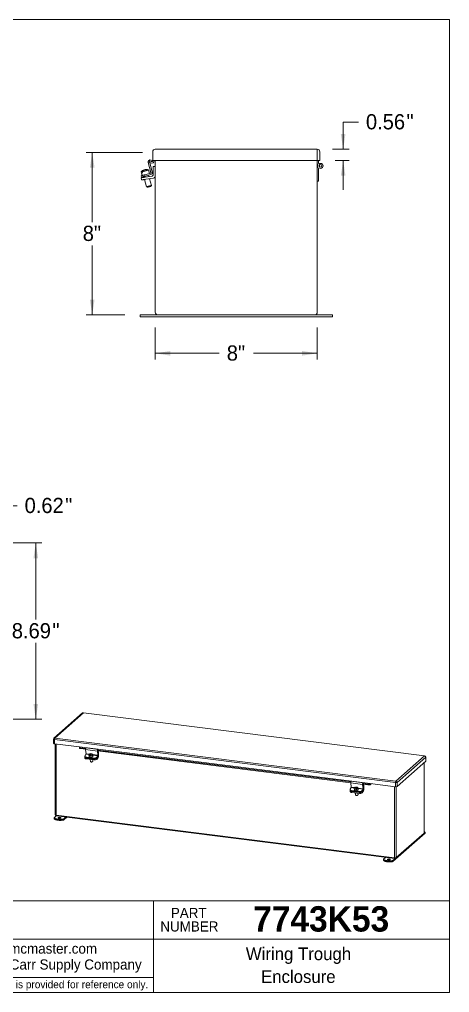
# Model space of a CAD drawing. Header units: inches. Extents: x -12.5 to 10.8, y 0.2 to 8.2.
# Drawn here: x 7.21 to 10.75, y 0.25 to 8.25 of the extents above; entities that cross this region are included whole.
import ezdxf

# ---------------------------------------------------------------- set-up
doc = ezdxf.new("R2010")
doc.units = ezdxf.units.IN
doc.header["$MEASUREMENT"] = 0
doc.linetypes.add('SLD-Solid', pattern=[0])
doc.styles.add('SLDTEXTSTYLE0', font='arial.ttf', dxfattribs={"width": 0.948})
doc.styles.add('SLDTEXTSTYLE1', font='arialbd.ttf', dxfattribs={"width": 0.948})
doc.dimstyles.new('SLDDIMSTYLE0', dxfattribs={"dimtxt": 0.125, "dimasz": 0.125, "dimexe": 0, "dimexo": 0.0625, "dimgap": 0.03125, "dimtad": 0, "dimtih": 1, "dimtoh": 1, "dimlfac": 6, "dimrnd": 1e-09, "dimzin": 12, "dimdsep": 46, "dimlunit": 5, "dimtxsty": 'SLDTEXTSTYLE0', "dimsah": 1, "dimcen": 0.09, "dimadec": 0, "dimazin": 0, "dimtfac": 1, "dimtofl": 0, "dimtmove": 0, "dimatfit": 3, "dimfxl": 1, "dimfrac": 2, "dimtolj": 1, "dimtzin": 12, "dimarcsym": 0})
doc.dimstyles.new('SLDDIMSTYLE1', dxfattribs={"dimtxt": 0.125, "dimasz": 0.125, "dimexe": 0, "dimexo": 0.0625, "dimgap": 0.03125, "dimtad": 0, "dimtih": 1, "dimtoh": 1, "dimlfac": 6, "dimrnd": 1e-09, "dimzin": 12, "dimdsep": 46, "dimlunit": 5, "dimtxsty": 'SLDTEXTSTYLE0', "dimsah": 1, "dimcen": 0.09, "dimadec": 0, "dimazin": 0, "dimtfac": 1, "dimtofl": 0, "dimtmove": 0, "dimatfit": 3, "dimfxl": 1, "dimfrac": 2, "dimtolj": 1, "dimtzin": 12, "dimarcsym": 0})

# ---------------------------------------------------------------- blocks, each defined once
blk = doc.blocks.new('Internet')
at = {"color": 7, "linetype": 'SLD-Solid', "lineweight": 0, "insert": (-0.623, 0.1013), "char_height": 0.083333, "attachment_point": 1, "style": 'SLDTEXTSTYLE0'}
blk.add_mtext('http://www.mcmaster.com', dxfattribs=at)
blk = doc.blocks.new('Part Number Tag')
at = {"color": 7, "linetype": 'SLD-Solid', "lineweight": 0, "char_height": 0.08333, "attachment_point": 1, "style": 'SLDTEXTSTYLE0'}
for s, insert in [('PART', (-0.1497, 0.1113)), ('NUMBER', (-0.2363, 0.0004))]:
    blk.add_mtext(s, dxfattribs=dict(at, insert=insert))
blk = doc.blocks.new('Shortened Dimensions Statement')
at = {"color": 7, "linetype": 'SLD-Solid', "lineweight": 0, "insert": (-1.0243, 0.0328), "char_height": 0.0625, "attachment_point": 1, "style": 'SLDTEXTSTYLE0'}
blk.add_mtext('Information in this drawing is provided for reference only.', dxfattribs=at)
blk = doc.blocks.new('*D6')
at = {"color": 7, "linetype": 'SLD-Solid', "lineweight": 0, "transparency": 16777216}
for p, q in [((8.224, 7.1554), (7.7595, 7.1554)), ((7.8095, 7.1554), (7.8095, 6.5846)), ((7.8095, 5.822), (7.8095, 6.3928)), ((8.0782, 5.822), (7.7595, 5.822))]:
    blk.add_line(p, q, dxfattribs=at)
for points in [[(7.8095, 7.1554), (7.7902, 7.0304), (7.8287, 7.0304)], [(7.8095, 5.822), (7.8287, 5.947), (7.7902, 5.947)]]:
    blk.add_solid(points, dxfattribs=at)
at = {"color": 7, "linetype": 'SLD-Solid', "lineweight": 0, "transparency": 16777216, "insert": (7.7313, 6.5539), "char_height": 0.125, "attachment_point": 1, "style": 'SLDTEXTSTYLE0'}
blk.add_mtext('8"', dxfattribs=at)
blk = doc.blocks.new('*D7')
at = {"color": 7, "linetype": 'SLD-Solid', "lineweight": 0, "transparency": 16777216}
for p, q in [((8.3282, 5.7179), (8.3282, 5.4552)), ((9.6615, 5.7179), (9.6615, 5.4552)), ((8.3282, 5.5052), (8.8542, 5.5052)), ((9.6615, 5.5052), (9.1355, 5.5052))]:
    blk.add_line(p, q, dxfattribs=at)
for points in [[(8.3282, 5.5052), (8.4532, 5.486), (8.4532, 5.5244)], [(9.6615, 5.5052), (9.5365, 5.5244), (9.5365, 5.486)]]:
    blk.add_solid(points, dxfattribs=at)
at = {"color": 7, "linetype": 'SLD-Solid', "lineweight": 0, "transparency": 16777216, "insert": (8.9167, 5.5704), "char_height": 0.125, "attachment_point": 1, "style": 'SLDTEXTSTYLE0'}
blk.add_mtext('8"', dxfattribs=at)
blk = doc.blocks.new('*D8')
at = {"color": 7, "linetype": 'SLD-Solid', "lineweight": 0, "transparency": 16777216}
for p, q in [((9.9993, 7.4064), (9.8743, 7.4064)), ((9.8743, 7.4064), (9.8743, 7.1837)), ((9.7865, 7.1837), (9.9243, 7.1837)), ((9.8073, 7.0904), (9.9243, 7.0904)), ((9.8743, 7.0904), (9.8743, 6.85))]:
    blk.add_line(p, q, dxfattribs=at)
for points in [[(9.8743, 7.1837), (9.8935, 7.3087), (9.855, 7.3087)], [(9.8743, 7.0904), (9.855, 6.9654), (9.8935, 6.9654)]]:
    blk.add_solid(points, dxfattribs=at)
at = {"color": 7, "linetype": 'SLD-Solid', "lineweight": 0, "transparency": 16777216, "char_height": 0.125, "attachment_point": 1, "style": 'SLDTEXTSTYLE0'}
for s, insert in [('0.56', (10.0618, 7.4716)), ('"', (10.3959, 7.4716))]:
    blk.add_mtext(s, dxfattribs=dict(at, insert=insert))
blk = doc.blocks.new('*D9')
at = {"color": 7, "linetype": 'SLD-Solid', "lineweight": 0, "transparency": 16777216}
for p, q in [((6.9521, 3.9459), (7.395, 3.9459)), ((7.345, 3.9459), (7.345, 3.3176)), ((7.345, 2.4976), (7.345, 3.1258)), ((6.9521, 2.4976), (7.395, 2.4976))]:
    blk.add_line(p, q, dxfattribs=at)
for points in [[(7.345, 3.9459), (7.3258, 3.8209), (7.3642, 3.8209)], [(7.345, 2.4976), (7.3642, 2.6226), (7.3258, 2.6226)]]:
    blk.add_solid(points, dxfattribs=at)
at = {"color": 7, "linetype": 'SLD-Solid', "lineweight": 0, "transparency": 16777216, "char_height": 0.125, "attachment_point": 1, "style": 'SLDTEXTSTYLE0'}
for s, insert in [('8.69', (7.1475, 3.287)), ('"', (7.4816, 3.287))]:
    blk.add_mtext(s, dxfattribs=dict(at, insert=insert))
blk = doc.blocks.new('*D15')
at = {"color": 7, "linetype": 'SLD-Solid', "lineweight": 0, "transparency": 16777216}
for p, q in [((6.8271, 4.2518), (6.5867, 4.2518)), ((6.8271, 4.0709), (6.8271, 4.3018)), ((6.9305, 4.0134), (6.9305, 4.3018)), ((6.9305, 4.2518), (7.1904, 4.2518))]:
    blk.add_line(p, q, dxfattribs=at)
for points in [[(6.8271, 4.2518), (6.7021, 4.271), (6.7021, 4.2326)], [(6.9305, 4.2518), (7.0555, 4.2326), (7.0555, 4.271)]]:
    blk.add_solid(points, dxfattribs=at)
at = {"color": 7, "linetype": 'SLD-Solid', "lineweight": 0, "transparency": 16777216, "char_height": 0.125, "attachment_point": 1, "style": 'SLDTEXTSTYLE0'}
for s, insert in [('0.62', (7.2529, 4.317)), ('"', (7.587, 4.317))]:
    blk.add_mtext(s, dxfattribs=dict(at, insert=insert))

msp = doc.modelspace()

# ---------------------------------------------------------------- linework, layer by layer
at = {"color": 7, "linetype": 'SLD-Solid', "lineweight": 0}
for p, q in [((10.75, 8.25), (0.25, 8.25)), ((10.75, 0.25), (10.75, 8.25)), ((10.75, 1.0053), (6.1174, 1.0053)), ((8.3125, 0.6875), (8.3125, 1.0053)), ((6.1174, 0.6875), (10.75, 0.6875)), ((8.3125, 0.375), (8.3125, 0.6875)), ((6.1174, 0.375), (8.3125, 0.375)), ((8.3125, 0.375), (8.3125, 0.25)), ((0.25, 0.25), (10.75, 0.25))]:
    msp.add_line(p, q, dxfattribs=at)
at = {"color": 7, "linetype": 'SLD-Solid', "lineweight": 15}
for p, q in [((8.3073, 7.0904), (8.3073, 7.1629)), ((8.3282, 7.1837), (9.6615, 7.1837)), ((9.6615, 7.1837), (9.6615, 7.1629)), ((9.6615, 7.0904), (9.6615, 7.1629)), ((9.6823, 7.1629), (9.6823, 7.0904)), ((8.2705, 7.073), (8.2923, 6.9917)), ((8.2823, 7.0864), (8.2781, 7.0746)), ((8.2781, 7.0746), (8.2908, 7.07)), ((8.295, 7.0818), (8.2823, 7.0864)), ((8.3036, 6.9947), (8.2826, 7.073)), ((8.3057, 7.0903), (8.2941, 7.0945)), ((8.3028, 7.0824), (8.3057, 7.0903)), ((8.3282, 7.0904), (8.3073, 7.0904)), ((8.31, 7.042), (8.31, 6.9712)), ((8.3282, 7.042), (8.31, 7.042)), ((8.3282, 5.8429), (8.3282, 7.0904)), ((8.3282, 7.0904), (9.6615, 7.0904)), ((9.6615, 7.0904), (9.6615, 5.8429)), ((9.6823, 7.0904), (9.6615, 7.0904)), ((9.6615, 7.0709), (9.6672, 7.0462)), ((9.6672, 7.0462), (9.6615, 7.0215)), ((9.6719, 7.0717), (9.6719, 7.0904)), ((9.6743, 7.0614), (9.6719, 7.0717)), ((8.2122, 6.9966), (8.2202, 6.967)), ((8.2152, 6.9536), (8.2122, 6.9649)), ((8.2132, 6.9969), (8.2155, 6.9882)), ((8.2213, 6.999), (8.2236, 6.9903)), ((8.2886, 6.9853), (8.2457, 6.9738)), ((8.303, 6.963), (8.2464, 6.954)), ((8.2487, 6.9626), (8.2917, 6.9741)), ((8.2807, 6.9832), (8.2728, 7.0128)), ((8.2764, 6.9588), (8.2736, 6.9692)), ((9.6719, 7.0207), (9.6743, 7.031)), ((9.6719, 6.9212), (9.6719, 7.0207)), ((8.215, 6.9306), (8.2122, 6.9486)), ((8.2333, 6.9584), (8.235, 6.9522)), ((8.2397, 6.9346), (8.256, 6.8739)), ((8.2493, 6.9361), (8.3129, 6.9461)), ((8.2962, 6.8847), (8.2811, 6.9411)), ((8.2927, 6.8786), (8.2962, 6.8847)), ((9.6615, 6.9212), (9.6719, 6.9212)), ((8.256, 6.8739), (8.2621, 6.8704)), ((8.2032, 5.822), (8.2032, 5.8045)), ((8.2032, 5.822), (8.2473, 5.822)), ((8.2032, 5.8045), (8.2473, 5.8045)), ((8.2473, 5.822), (9.7423, 5.822)), ((8.2473, 5.8045), (9.7423, 5.8045)), ((9.7423, 5.822), (9.7865, 5.822)), ((9.7423, 5.8045), (9.7865, 5.8045)), ((9.7865, 5.8045), (9.7865, 5.822)), ((7.7305, 2.5482), (7.4948, 2.3403)), ((7.7374, 2.5502), (7.5017, 2.3423)), ((10.5436, 2.1967), (7.7374, 2.5502)), ((10.5449, 2.1972), (7.7387, 2.5507)), ((7.4913, 2.3325), (7.4913, 2.2983)), ((10.3042, 1.9757), (7.498, 2.3293)), ((7.498, 2.3293), (7.498, 2.2951)), ((7.5017, 2.3423), (10.3079, 1.9888)), ((7.498, 2.2951), (7.706, 2.2689)), ((7.5047, 2.2943), (7.5047, 1.7123)), ((10.0962, 1.9678), (7.706, 2.2689)), ((7.7133, 2.2616), (7.7096, 2.2622)), ((7.7109, 2.2557), (7.7145, 2.2552)), ((7.7552, 2.2564), (7.7133, 2.2616)), ((7.7145, 2.2552), (7.7133, 2.2616)), ((7.7545, 2.2501), (7.7145, 2.2552)), ((7.7546, 2.248), (7.852, 2.2357)), ((7.7546, 2.248), (7.7584, 2.2131)), ((7.7587, 2.2618), (7.8562, 2.2496)), ((7.7608, 2.2617), (7.7587, 2.2618)), ((7.7608, 2.2617), (7.8582, 2.2494)), ((9.9379, 1.9814), (7.8541, 2.2439)), ((7.8555, 2.2438), (7.8563, 2.2437)), ((7.8582, 2.2494), (7.8562, 2.2496)), ((7.8577, 2.2452), (7.8582, 2.2494)), ((7.7492, 2.1935), (7.7497, 2.1886)), ((7.7492, 2.185), (7.7497, 2.177)), ((7.7578, 2.2095), (7.7502, 2.1974)), ((7.7605, 2.1859), (7.8255, 2.1777)), ((7.761, 2.1811), (7.7605, 2.1859)), ((7.7605, 2.1782), (7.8259, 2.17)), ((7.761, 2.1702), (7.7605, 2.1782)), ((7.761, 2.1811), (7.826, 2.1729)), ((7.761, 2.1702), (7.8264, 2.162)), ((7.7828, 2.2036), (7.7842, 2.1909)), ((7.7841, 2.2007), (7.7846, 2.1969)), ((7.7846, 2.1969), (7.792, 2.201)), ((7.7895, 2.1975), (7.7899, 2.1938)), ((7.7922, 2.1663), (7.7939, 2.1503)), ((7.8065, 2.2133), (7.8072, 2.2131)), ((7.8072, 2.2131), (7.8075, 2.2104)), ((7.8146, 2.1526), (7.8134, 2.1636)), ((7.8153, 2.1943), (7.8139, 2.2071)), ((7.8255, 2.1777), (7.826, 2.1729)), ((7.8264, 2.162), (7.8259, 2.17)), ((7.8577, 2.1889), (7.8464, 2.1742)), ((7.8464, 2.1742), (7.8469, 2.1662)), ((7.8469, 2.1662), (7.8595, 2.1825)), ((7.8552, 2.1973), (7.8476, 2.1851)), ((7.8482, 2.1803), (7.8476, 2.1851)), ((7.8482, 2.1803), (7.8557, 2.1924)), ((7.852, 2.2357), (7.8559, 2.2008)), ((9.9371, 1.9752), (7.8533, 2.2377)), ((7.8579, 2.204), (7.8541, 2.2376)), ((7.8549, 2.2311), (7.8622, 2.2301)), ((7.8552, 2.2278), (7.859, 2.2273)), ((7.8622, 2.2301), (7.859, 2.2273)), ((7.859, 2.2273), (7.859, 2.1939)), ((7.8622, 2.1934), (7.8622, 2.2301)), ((10.3079, 1.9888), (10.5436, 2.1967)), ((10.5534, 2.1856), (10.3177, 1.9777)), ((10.5534, 2.1514), (10.5534, 2.1856)), ((10.554, 2.1527), (10.554, 2.1868)), ((7.7969, 2.1468), (7.7989, 2.1459)), ((7.8107, 2.1472), (7.8125, 2.1486)), ((10.3177, 1.9436), (10.5534, 2.1514)), ((10.5406, 1.5626), (10.5406, 2.1402)), ((9.9404, 1.9345), (9.9328, 1.9224)), ((10.0346, 1.9607), (9.9372, 1.973)), ((9.9372, 1.973), (9.9411, 1.9381)), ((10.0388, 1.9746), (9.9414, 1.9869)), ((9.9434, 1.9867), (9.9414, 1.9869)), ((10.0409, 1.9744), (9.9434, 1.9867)), ((9.9654, 1.9286), (9.9668, 1.9159)), ((9.9795, 1.9216), (9.9799, 1.9179)), ((9.9825, 1.9391), (9.9829, 1.9353)), ((9.9881, 1.9193), (9.9829, 1.9353)), ((9.9877, 1.923), (9.9881, 1.9193)), ((9.9979, 1.9193), (9.9965, 1.9321)), ((10.0378, 1.9223), (10.0303, 1.9101)), ((10.0346, 1.9607), (10.0385, 1.9258)), ((10.0773, 1.9575), (10.036, 1.9627)), ((10.0801, 1.9634), (10.0367, 1.9689)), ((10.0405, 1.929), (10.0368, 1.9626)), ((10.0448, 1.9552), (10.0375, 1.9561)), ((10.0416, 1.9523), (10.0379, 1.9528)), ((10.0381, 1.9688), (10.039, 1.9687)), ((10.0409, 1.9744), (10.0388, 1.9746)), ((10.0403, 1.9702), (10.0409, 1.9744)), ((10.0448, 1.9552), (10.0416, 1.9523)), ((10.0416, 1.9523), (10.0416, 1.9189)), ((10.0448, 1.9184), (10.0448, 1.9552)), ((10.0801, 1.9634), (10.0773, 1.9575)), ((10.0773, 1.9575), (10.0855, 1.9565)), ((10.0883, 1.9625), (10.0801, 1.9634)), ((10.0962, 1.9678), (10.3042, 1.9415)), ((10.3042, 1.9415), (10.3042, 1.9757)), ((10.3177, 1.9777), (10.3177, 1.9436)), ((9.9315, 1.9101), (9.932, 1.9021)), ((9.9325, 1.9127), (9.9316, 1.9115)), ((9.9318, 1.9185), (9.9323, 1.9136)), ((10.0081, 1.8951), (9.9427, 1.9033)), ((9.9432, 1.8953), (9.9427, 1.9033)), ((10.0081, 1.9027), (9.9431, 1.9109)), ((9.9431, 1.9109), (9.9436, 1.9061)), ((10.0086, 1.887), (9.9432, 1.8953)), ((10.0087, 1.8979), (9.9436, 1.9061)), ((9.9748, 1.8913), (9.9766, 1.8753)), ((9.9795, 1.8719), (9.9815, 1.8709)), ((9.9934, 1.8722), (9.9951, 1.8736)), ((9.9973, 1.8776), (9.9961, 1.8886)), ((10.0087, 1.8979), (10.0081, 1.9027)), ((10.0086, 1.887), (10.0081, 1.8951)), ((10.0303, 1.9101), (10.0308, 1.9053)), ((10.0404, 1.914), (10.0304, 1.9009)), ((10.0304, 1.9009), (10.0309, 1.8929)), ((10.0308, 1.9053), (10.0384, 1.9174)), ((10.0309, 1.8929), (10.0421, 1.9076)), ((7.514, 1.7019), (7.4967, 1.6867)), ((7.4967, 1.6784), (7.4967, 1.6867)), ((7.5114, 1.709), (10.2982, 1.3579)), ((7.5138, 1.702), (10.3006, 1.3509)), ((7.5747, 1.6768), (7.592, 1.6921)), ((7.5747, 1.6686), (7.6002, 1.6911)), ((7.5747, 1.6686), (7.5747, 1.6768)), ((10.2843, 1.3272), (10.5486, 1.5603)), ((10.3088, 1.3534), (10.5371, 1.5548)), ((10.3116, 1.36), (10.5399, 1.5613)), ((10.5406, 1.5615), (10.5486, 1.5685)), ((10.5486, 1.5603), (10.5486, 1.5685)), ((10.2236, 1.3605), (10.2063, 1.3453)), ((10.2063, 1.337), (10.2063, 1.3453)), ((10.2843, 1.3355), (10.3016, 1.3508)), ((10.2843, 1.3272), (10.2843, 1.3355))]:
    msp.add_line(p, q, dxfattribs=at)
at = {"color": 8, "linetype": 'SLD-Solid', "lineweight": 15}
for p, q in [((7.5114, 2.2934), (7.5114, 1.709)), ((7.7553, 2.2564), (7.7096, 2.2622)), ((9.9379, 1.9814), (7.8563, 2.2437)), ((7.7578, 2.2095), (7.7832, 2.2063)), ((7.7584, 2.2131), (7.7859, 2.2096)), ((7.814, 2.2061), (7.8559, 2.2008)), ((7.8144, 2.2024), (7.8552, 2.1973)), ((7.8539, 2.1894), (7.8577, 2.1889)), ((7.8566, 2.1942), (7.859, 2.1939)), ((10.5399, 1.5613), (10.5399, 2.1396)), ((9.9659, 1.9313), (9.9404, 1.9345)), ((9.9685, 1.9346), (9.9411, 1.9381)), ((10.0385, 1.9258), (9.9967, 1.9311)), ((10.0378, 1.9223), (9.9971, 1.9274)), ((10.0883, 1.9625), (10.039, 1.9687)), ((10.2982, 1.3579), (10.2982, 1.9423)), ((10.3116, 1.9415), (10.3116, 1.36)), ((10.0404, 1.914), (10.0365, 1.9144)), ((10.0416, 1.9189), (10.0392, 1.9192))]:
    msp.add_line(p, q, dxfattribs=at)
at = {"color": 7, "linetype": 'SLD-Solid', "lineweight": 15, "flags": 128}
for points in [[(8.2122, 6.9966), (8.2123, 6.9966), (8.2126, 6.9967), (8.2132, 6.9969)], [(8.2122, 6.9649), (8.2123, 6.9649), (8.2128, 6.965), (8.2136, 6.9652), (8.2147, 6.9655), (8.2161, 6.9659), (8.2178, 6.9664), (8.2198, 6.9669), (8.222, 6.9675), (8.2244, 6.9681), (8.2271, 6.9688), (8.2299, 6.9696), (8.2328, 6.9704), (8.2359, 6.9712), (8.2391, 6.9721), (8.2424, 6.973), (8.2457, 6.9738)], [(8.2487, 6.9626), (8.2454, 6.9617), (8.2421, 6.9608), (8.239, 6.96), (8.2359, 6.9591), (8.2329, 6.9583), (8.2301, 6.9576), (8.2274, 6.9569), (8.225, 6.9562), (8.2228, 6.9556), (8.2208, 6.9551), (8.2191, 6.9546), (8.2177, 6.9543), (8.2166, 6.954), (8.2158, 6.9538), (8.2154, 6.9536), (8.2152, 6.9536)], [(8.2155, 6.9882), (8.2161, 6.9883), (8.2168, 6.9885), (8.2177, 6.9888), (8.2186, 6.989), (8.2197, 6.9893), (8.2209, 6.9896), (8.2222, 6.99), (8.2236, 6.9903)], [(8.2213, 6.999), (8.2235, 6.9996), (8.226, 7.0003), (8.2286, 7.001), (8.2313, 7.0017), (8.2342, 7.0025), (8.2372, 7.0033), (8.2402, 7.0041), (8.2432, 7.0049), (8.2462, 7.0057), (8.2492, 7.0065), (8.2521, 7.0073), (8.2549, 7.0081), (8.2576, 7.0088), (8.2602, 7.0095), (8.2625, 7.0101), (8.2647, 7.0107), (8.2666, 7.0112), (8.2684, 7.0117), (8.2698, 7.012), (8.271, 7.0124), (8.2718, 7.0126), (8.2724, 7.0128), (8.2727, 7.0128), (8.2728, 7.0128)], [(8.2464, 6.954), (8.2431, 6.9535), (8.2397, 6.953), (8.2365, 6.9524), (8.2333, 6.9519), (8.2303, 6.9515), (8.2274, 6.951), (8.2247, 6.9506), (8.2222, 6.9502), (8.2199, 6.9498), (8.2179, 6.9495), (8.2162, 6.9492), (8.2148, 6.949), (8.2137, 6.9488), (8.2128, 6.9487), (8.2123, 6.9486), (8.2122, 6.9486)], [(8.2493, 6.9361), (8.2459, 6.9355), (8.2426, 6.935), (8.2393, 6.9345), (8.2362, 6.934), (8.2331, 6.9335), (8.2302, 6.9331), (8.2275, 6.9326), (8.225, 6.9322), (8.2228, 6.9319), (8.2208, 6.9316), (8.2191, 6.9313), (8.2176, 6.9311), (8.2165, 6.9309), (8.2157, 6.9308), (8.2152, 6.9307), (8.215, 6.9306)], [(8.256, 6.8739), (8.2561, 6.874), (8.2566, 6.8741), (8.2573, 6.8743), (8.2584, 6.8746), (8.2597, 6.8749), (8.2612, 6.8753), (8.263, 6.8758), (8.265, 6.8763), (8.2671, 6.8769), (8.2694, 6.8775), (8.2718, 6.8782), (8.2742, 6.8788), (8.2767, 6.8795), (8.2792, 6.8801), (8.2816, 6.8808), (8.2839, 6.8814), (8.2862, 6.882), (8.2882, 6.8826), (8.2901, 6.8831), (8.2918, 6.8835), (8.2932, 6.8839), (8.2944, 6.8842), (8.2953, 6.8845), (8.2959, 6.8846), (8.2962, 6.8847), (8.2962, 6.8847)], [(8.2927, 6.8786), (8.2926, 6.8786), (8.2924, 6.8785), (8.2918, 6.8783), (8.2909, 6.8781), (8.2898, 6.8778), (8.2884, 6.8774), (8.2868, 6.877), (8.285, 6.8765), (8.2831, 6.876), (8.2811, 6.8755), (8.279, 6.8749), (8.2769, 6.8743), (8.2747, 6.8738), (8.2727, 6.8732), (8.2707, 6.8727), (8.2688, 6.8722), (8.2672, 6.8717), (8.2657, 6.8714), (8.2644, 6.871), (8.2634, 6.8707), (8.2627, 6.8706), (8.2622, 6.8704), (8.2621, 6.8704)], [(7.498, 2.2951), (7.4968, 2.2953), (7.4956, 2.2955), (7.4945, 2.2958), (7.4936, 2.2961), (7.4928, 2.2965), (7.4922, 2.2969), (7.4917, 2.2973), (7.4914, 2.2978), (7.4913, 2.2982), (7.4913, 2.2983)], [(7.7587, 2.2618), (7.7583, 2.2618), (7.7579, 2.2616), (7.7575, 2.2612), (7.757, 2.2607), (7.7566, 2.26), (7.7562, 2.2592), (7.7558, 2.2583), (7.7555, 2.2573), (7.7552, 2.2562), (7.7549, 2.255), (7.7547, 2.2538), (7.7546, 2.2526), (7.7545, 2.2514), (7.7545, 2.2502), (7.7545, 2.2491), (7.7546, 2.248)], [(7.8562, 2.2496), (7.8558, 2.2495), (7.8553, 2.2493), (7.8549, 2.2489), (7.8545, 2.2484), (7.854, 2.2477), (7.8536, 2.2469), (7.8533, 2.246), (7.8529, 2.245), (7.8526, 2.2439), (7.8524, 2.2427), (7.8522, 2.2415), (7.852, 2.2403), (7.8519, 2.2391), (7.8519, 2.2379), (7.8519, 2.2368), (7.852, 2.2357)], [(7.7605, 2.1859), (7.7589, 2.1862), (7.7574, 2.1865), (7.756, 2.1869), (7.7547, 2.1874), (7.7535, 2.188), (7.7525, 2.1886), (7.7515, 2.1893), (7.7507, 2.1901), (7.7501, 2.1909), (7.7496, 2.1918), (7.7493, 2.1927), (7.7491, 2.1936), (7.7492, 2.1946), (7.7493, 2.1955), (7.7497, 2.1965), (7.7502, 2.1974)], [(7.7499, 2.1876), (7.7498, 2.1874), (7.7494, 2.1866), (7.7493, 2.1858), (7.7492, 2.185), (7.7494, 2.1842), (7.7497, 2.1834), (7.7502, 2.1827), (7.7508, 2.182), (7.7516, 2.1813), (7.7525, 2.1807), (7.7535, 2.1801), (7.7547, 2.1796), (7.756, 2.1792), (7.7574, 2.1788), (7.7589, 2.1785), (7.7605, 2.1782)], [(7.7497, 2.177), (7.7497, 2.177), (7.7499, 2.1762), (7.7502, 2.1754), (7.7507, 2.1747), (7.7513, 2.174), (7.7521, 2.1733), (7.753, 2.1727), (7.754, 2.1721), (7.7552, 2.1716), (7.7565, 2.1712), (7.7579, 2.1708), (7.7594, 2.1705), (7.761, 2.1702)], [(7.7841, 2.2007), (7.7836, 2.2014), (7.7831, 2.2022), (7.7829, 2.203), (7.7827, 2.2039), (7.7828, 2.2048), (7.783, 2.2056), (7.7833, 2.2065), (7.7838, 2.2074), (7.7845, 2.2082), (7.7852, 2.209), (7.7861, 2.2098), (7.7872, 2.2105), (7.7883, 2.2112), (7.7886, 2.2114)], [(7.7841, 2.2007), (7.7853, 2.2023), (7.7865, 2.2039), (7.7879, 2.2054), (7.7892, 2.2068), (7.7907, 2.2081), (7.7921, 2.2092), (7.7937, 2.2103), (7.7952, 2.2112), (7.7968, 2.212), (7.7983, 2.2126), (7.7999, 2.2131), (7.8014, 2.2134), (7.8029, 2.2136), (7.8044, 2.2136), (7.8058, 2.2134), (7.8072, 2.2131)], [(7.8153, 2.1943), (7.8153, 2.194), (7.8153, 2.1931), (7.8151, 2.1923), (7.8148, 2.1914), (7.8143, 2.1905), (7.8136, 2.1897), (7.8128, 2.1889), (7.8119, 2.1881), (7.8109, 2.1874), (7.8098, 2.1867), (7.8085, 2.1861), (7.8072, 2.1856), (7.8058, 2.1851), (7.8043, 2.1847), (7.8028, 2.1844), (7.8013, 2.1841), (7.7997, 2.1839), (7.7982, 2.1839), (7.7966, 2.1839), (7.7951, 2.184), (7.7937, 2.1842), (7.7923, 2.1844), (7.7909, 2.1848), (7.7897, 2.1852), (7.7886, 2.1857), (7.7875, 2.1863), (7.7866, 2.1869), (7.7859, 2.1876), (7.7852, 2.1883), (7.7847, 2.1891), (7.7844, 2.1899), (7.7842, 2.1908), (7.7842, 2.1909)], [(7.8125, 2.21), (7.8112, 2.2103), (7.8097, 2.2104), (7.8083, 2.2104), (7.8067, 2.2103), (7.8052, 2.2099), (7.8036, 2.2095), (7.8021, 2.2088), (7.8005, 2.2081), (7.799, 2.2072), (7.7975, 2.2061), (7.796, 2.2049), (7.7946, 2.2037), (7.7932, 2.2023), (7.7919, 2.2008), (7.7906, 2.1992), (7.7895, 2.1975)], [(7.8125, 2.21), (7.8131, 2.2093), (7.8135, 2.2085), (7.8138, 2.2076), (7.8139, 2.2068), (7.8139, 2.2059), (7.8137, 2.205), (7.8134, 2.2042), (7.8129, 2.2033), (7.8122, 2.2025), (7.8114, 2.2016), (7.8105, 2.2009), (7.8095, 2.2001), (7.8084, 2.1995), (7.8071, 2.1988), (7.8058, 2.1983), (7.8044, 2.1978), (7.8029, 2.1974), (7.8014, 2.1971), (7.7998, 2.1968), (7.7983, 2.1967), (7.7967, 2.1966), (7.7952, 2.1966), (7.7937, 2.1967), (7.7922, 2.1969), (7.7908, 2.1972), (7.7895, 2.1975)], [(7.8007, 2.1458), (7.7996, 2.146), (7.7985, 2.1462), (7.7974, 2.1466), (7.7965, 2.147), (7.7957, 2.1475), (7.7951, 2.1481), (7.7946, 2.1487), (7.7942, 2.1493), (7.794, 2.15), (7.7939, 2.1503)], [(7.8146, 2.1526), (7.8146, 2.1525), (7.8146, 2.1518), (7.8145, 2.1511), (7.8141, 2.1504), (7.8137, 2.1497), (7.813, 2.149), (7.8123, 2.1484), (7.8114, 2.1478), (7.8104, 2.1473), (7.8094, 2.1468), (7.8082, 2.1464), (7.807, 2.1461), (7.8058, 2.1459), (7.8045, 2.1457), (7.8032, 2.1456), (7.8019, 2.1457), (7.8007, 2.1458)], [(9.9328, 1.9224), (9.9323, 1.9215), (9.932, 1.9205), (9.9318, 1.9196), (9.9318, 1.9186), (9.9319, 1.9177), (9.9323, 1.9168), (9.9327, 1.916), (9.9334, 1.9151), (9.9342, 1.9144), (9.9351, 1.9136), (9.9362, 1.913), (9.9374, 1.9124), (9.9387, 1.9119), (9.9401, 1.9115), (9.9415, 1.9112), (9.9431, 1.9109)], [(9.9414, 1.9869), (9.941, 1.9868), (9.9405, 1.9866), (9.9401, 1.9862), (9.9397, 1.9857), (9.9392, 1.985), (9.9388, 1.9842), (9.9385, 1.9833), (9.9381, 1.9823), (9.9378, 1.9812), (9.9376, 1.98), (9.9374, 1.9788), (9.9372, 1.9776), (9.9371, 1.9764), (9.9371, 1.9752), (9.9371, 1.9741), (9.9372, 1.973)], [(9.9713, 1.9364), (9.9704, 1.9359), (9.9693, 1.9352), (9.9683, 1.9345), (9.9675, 1.9337), (9.9668, 1.9328), (9.9662, 1.932), (9.9658, 1.9311), (9.9655, 1.9303), (9.9654, 1.9294), (9.9654, 1.9285), (9.9656, 1.9277), (9.966, 1.9269), (9.9664, 1.9261), (9.9671, 1.9253), (9.9679, 1.9246), (9.9688, 1.924), (9.9698, 1.9234), (9.971, 1.9229), (9.9722, 1.9225), (9.9735, 1.9222), (9.975, 1.9219), (9.9764, 1.9217), (9.9779, 1.9216), (9.9795, 1.9216)], [(9.9744, 1.9377), (9.9745, 1.9378), (9.9747, 1.9377), (9.9749, 1.9375), (9.9752, 1.9371), (9.9754, 1.9365), (9.9757, 1.9358), (9.9761, 1.9349), (9.9764, 1.9339), (9.9768, 1.9328), (9.9771, 1.9315), (9.9775, 1.9301), (9.9779, 1.9286), (9.9783, 1.927), (9.9787, 1.9253), (9.9791, 1.9235), (9.9795, 1.9216)], [(9.9877, 1.923), (9.9873, 1.9249), (9.9869, 1.9267), (9.9865, 1.9284), (9.9861, 1.93), (9.9857, 1.9315), (9.9853, 1.9329), (9.9849, 1.9342), (9.9846, 1.9353), (9.9842, 1.9364), (9.9839, 1.9372), (9.9836, 1.9379), (9.9833, 1.9385), (9.9831, 1.9389), (9.9828, 1.9391), (9.9826, 1.9392), (9.9825, 1.9391)], [(9.9877, 1.923), (9.989, 1.9236), (9.9903, 1.9241), (9.9915, 1.9248), (9.9926, 1.9255), (9.9936, 1.9262), (9.9945, 1.927), (9.9952, 1.9278), (9.9957, 1.9287), (9.9962, 1.9296), (9.9964, 1.9304), (9.9966, 1.9313), (9.9965, 1.9322), (9.9963, 1.933), (9.996, 1.9338), (9.9955, 1.9346), (9.9949, 1.9354), (9.9941, 1.9361), (9.9932, 1.9367), (9.9921, 1.9373), (9.991, 1.9378), (9.9897, 1.9382), (9.9891, 1.9384)], [(10.0388, 1.9746), (10.0384, 1.9745), (10.038, 1.9743), (10.0375, 1.9739), (10.0371, 1.9734), (10.0367, 1.9727), (10.0363, 1.9719), (10.0359, 1.971), (10.0356, 1.97), (10.0353, 1.9689), (10.035, 1.9677), (10.0348, 1.9665), (10.0347, 1.9653), (10.0346, 1.9641), (10.0345, 1.9629), (10.0346, 1.9618), (10.0346, 1.9607)], [(9.9427, 1.9033), (9.9412, 1.9035), (9.9397, 1.9038), (9.9383, 1.9042), (9.9371, 1.9046), (9.9359, 1.9051), (9.9348, 1.9057), (9.9339, 1.9063), (9.9331, 1.907), (9.9325, 1.9077), (9.932, 1.9084), (9.9317, 1.9091), (9.9315, 1.9099), (9.9315, 1.9107), (9.9316, 1.9115)], [(9.9432, 1.8953), (9.9417, 1.8955), (9.9402, 1.8958), (9.9388, 1.8962), (9.9376, 1.8966), (9.9364, 1.8971), (9.9353, 1.8977), (9.9344, 1.8983), (9.9336, 1.8989), (9.933, 1.8996), (9.9325, 1.9004), (9.9322, 1.9011), (9.932, 1.9019), (9.932, 1.9021)], [(9.9668, 1.9159), (9.9668, 1.9158), (9.967, 1.9149), (9.9674, 1.9141), (9.9678, 1.9134), (9.9685, 1.9126), (9.9693, 1.9119), (9.9702, 1.9113), (9.9712, 1.9107), (9.9723, 1.9102), (9.9736, 1.9098), (9.9749, 1.9095), (9.9763, 1.9092), (9.9778, 1.909), (9.9793, 1.9089), (9.9808, 1.9089), (9.9824, 1.909), (9.9839, 1.9091), (9.9855, 1.9094), (9.987, 1.9097), (9.9884, 1.9101), (9.9898, 1.9106), (9.9911, 1.9111), (9.9924, 1.9118), (9.9935, 1.9124), (9.9946, 1.9132), (9.9955, 1.9139), (9.9962, 1.9147), (9.9969, 1.9156), (9.9974, 1.9164), (9.9977, 1.9173), (9.9979, 1.9182), (9.998, 1.919), (9.9979, 1.9193)], [(9.9766, 1.8753), (9.9766, 1.875), (9.9768, 1.8744), (9.9772, 1.8737), (9.9777, 1.8731), (9.9784, 1.8725), (9.9792, 1.872), (9.9801, 1.8716), (9.9811, 1.8713), (9.9822, 1.871), (9.9834, 1.8708)], [(9.9834, 1.8708), (9.9846, 1.8707), (9.9858, 1.8707), (9.9871, 1.8707), (9.9884, 1.8709), (9.9896, 1.8711), (9.9908, 1.8714), (9.992, 1.8718), (9.9931, 1.8723), (9.994, 1.8728), (9.9949, 1.8734), (9.9957, 1.8741), (9.9963, 1.8747), (9.9968, 1.8754), (9.9971, 1.8761), (9.9973, 1.8768), (9.9973, 1.8776), (9.9973, 1.8776)], [(7.4967, 1.6867), (7.4975, 1.6858), (7.4983, 1.6849), (7.4994, 1.684), (7.5005, 1.6832), (7.5018, 1.6823), (7.5033, 1.6815), (7.5049, 1.6808), (7.5066, 1.68), (7.5084, 1.6793), (7.5103, 1.6786), (7.5124, 1.678), (7.5145, 1.6774), (7.5168, 1.6768), (7.5191, 1.6763), (7.5215, 1.6758), (7.524, 1.6754), (7.5266, 1.675), (7.5292, 1.6747), (7.5319, 1.6744), (7.5346, 1.6742), (7.5374, 1.674), (7.5401, 1.6739), (7.5429, 1.6738), (7.5457, 1.6738), (7.5485, 1.6738), (7.5513, 1.6739), (7.5541, 1.674), (7.5569, 1.6742), (7.5596, 1.6744), (7.5623, 1.6747), (7.5649, 1.675), (7.5674, 1.6754), (7.5699, 1.6759), (7.5724, 1.6763), (7.5747, 1.6768)], [(7.5508, 1.684), (7.5512, 1.6844), (7.5514, 1.6849), (7.5515, 1.6853), (7.5515, 1.6858), (7.5513, 1.6862), (7.5509, 1.6866), (7.5504, 1.687), (7.5498, 1.6874), (7.549, 1.6878), (7.5481, 1.6881), (7.5471, 1.6884), (7.5461, 1.6887), (7.5449, 1.6889), (7.5437, 1.6891), (7.5424, 1.6892), (7.5411, 1.6893), (7.5397, 1.6893), (7.5384, 1.6893), (7.5371, 1.6892), (7.5358, 1.689), (7.5346, 1.6889), (7.5334, 1.6886), (7.5324, 1.6884), (7.5314, 1.6881), (7.5305, 1.6877), (7.5298, 1.6874), (7.5292, 1.687), (7.5287, 1.6866), (7.5284, 1.6861), (7.5282, 1.6857), (7.5282, 1.6852), (7.5283, 1.6848), (7.5286, 1.6844), (7.529, 1.6839), (7.5296, 1.6835), (7.5303, 1.6832), (7.5311, 1.6828), (7.532, 1.6825), (7.5331, 1.6822), (7.5342, 1.682), (7.5354, 1.6818), (7.5367, 1.6817), (7.538, 1.6816), (7.5393, 1.6815), (7.5406, 1.6815), (7.5419, 1.6816), (7.5432, 1.6817), (7.5445, 1.6818), (7.5457, 1.682), (7.5468, 1.6823), (7.5478, 1.6826), (7.5487, 1.6829), (7.5495, 1.6832), (7.5502, 1.6836), (7.5508, 1.684)], [(7.4967, 1.6784), (7.4975, 1.6775), (7.4983, 1.6766), (7.4994, 1.6758), (7.5005, 1.6749), (7.5018, 1.6741), (7.5033, 1.6733), (7.5049, 1.6725), (7.5066, 1.6718), (7.5084, 1.6711), (7.5103, 1.6704), (7.5124, 1.6697), (7.5145, 1.6691), (7.5168, 1.6686), (7.5191, 1.6681), (7.5215, 1.6676), (7.524, 1.6672), (7.5266, 1.6668), (7.5292, 1.6665), (7.5319, 1.6662), (7.5346, 1.6659), (7.5374, 1.6658), (7.5401, 1.6656), (7.5429, 1.6656), (7.5457, 1.6655), (7.5485, 1.6656), (7.5513, 1.6656), (7.5541, 1.6658), (7.5569, 1.666), (7.5596, 1.6662), (7.5623, 1.6665), (7.5649, 1.6668), (7.5674, 1.6672), (7.5699, 1.6676), (7.5724, 1.6681), (7.5747, 1.6686)], [(10.2063, 1.3453), (10.2071, 1.3444), (10.2079, 1.3435), (10.209, 1.3426), (10.2101, 1.3418), (10.2114, 1.341), (10.2129, 1.3402), (10.2145, 1.3394), (10.2162, 1.3386), (10.218, 1.3379), (10.2199, 1.3373), (10.222, 1.3366), (10.2241, 1.336), (10.2264, 1.3355), (10.2287, 1.3349), (10.2311, 1.3345), (10.2336, 1.334), (10.2362, 1.3337), (10.2388, 1.3333), (10.2415, 1.3331), (10.2442, 1.3328), (10.247, 1.3326), (10.2497, 1.3325), (10.2525, 1.3324), (10.2553, 1.3324), (10.2581, 1.3324), (10.2609, 1.3325), (10.2637, 1.3326), (10.2665, 1.3328), (10.2692, 1.3331), (10.2718, 1.3333), (10.2745, 1.3337), (10.277, 1.3341), (10.2795, 1.3345), (10.2819, 1.335), (10.2843, 1.3355)], [(10.2063, 1.337), (10.2071, 1.3361), (10.2079, 1.3353), (10.209, 1.3344), (10.2101, 1.3335), (10.2114, 1.3327), (10.2129, 1.3319), (10.2145, 1.3311), (10.2162, 1.3304), (10.218, 1.3297), (10.2199, 1.329), (10.222, 1.3284), (10.2241, 1.3278), (10.2264, 1.3272), (10.2287, 1.3267), (10.2311, 1.3262), (10.2336, 1.3258), (10.2362, 1.3254), (10.2388, 1.3251), (10.2415, 1.3248), (10.2442, 1.3246), (10.247, 1.3244), (10.2497, 1.3243), (10.2525, 1.3242), (10.2553, 1.3242), (10.2581, 1.3242), (10.2609, 1.3243), (10.2637, 1.3244), (10.2665, 1.3246), (10.2692, 1.3248), (10.2718, 1.3251), (10.2745, 1.3254), (10.277, 1.3258), (10.2795, 1.3262), (10.2819, 1.3267), (10.2843, 1.3272)], [(10.2603, 1.3426), (10.2607, 1.3431), (10.261, 1.3435), (10.2611, 1.3439), (10.261, 1.3444), (10.2608, 1.3448), (10.2605, 1.3453), (10.26, 1.3457), (10.2594, 1.3461), (10.2586, 1.3464), (10.2577, 1.3468), (10.2567, 1.3471), (10.2556, 1.3473), (10.2545, 1.3475), (10.2532, 1.3477), (10.252, 1.3478), (10.2506, 1.3479), (10.2493, 1.3479), (10.248, 1.3479), (10.2467, 1.3478), (10.2454, 1.3477), (10.2442, 1.3475), (10.243, 1.3473), (10.242, 1.347), (10.241, 1.3467), (10.2401, 1.3464), (10.2394, 1.346), (10.2388, 1.3456), (10.2383, 1.3452), (10.238, 1.3448), (10.2378, 1.3443), (10.2378, 1.3439), (10.2379, 1.3434), (10.2382, 1.343), (10.2386, 1.3426), (10.2392, 1.3422), (10.2399, 1.3418), (10.2407, 1.3414), (10.2416, 1.3411), (10.2427, 1.3408), (10.2438, 1.3406), (10.245, 1.3404), (10.2463, 1.3403), (10.2476, 1.3402), (10.2489, 1.3401), (10.2502, 1.3401), (10.2515, 1.3402), (10.2528, 1.3403), (10.2541, 1.3405), (10.2553, 1.3407), (10.2564, 1.3409), (10.2574, 1.3412), (10.2583, 1.3415), (10.2591, 1.3419), (10.2598, 1.3422), (10.2603, 1.3426)]]:
    msp.add_lwpolyline(points, dxfattribs=at)
at = {"color": 8, "linetype": 'SLD-Solid', "lineweight": 15, "flags": 128}
for points in [[(7.4913, 2.3325), (7.4913, 2.3324), (7.4914, 2.332), (7.4917, 2.3315), (7.4922, 2.3311), (7.4928, 2.3307), (7.4936, 2.3303), (7.4945, 2.33), (7.4956, 2.3297), (7.4968, 2.3295), (7.498, 2.3293)], [(7.5114, 1.709), (7.5102, 1.7092), (7.509, 1.7095), (7.508, 1.7098), (7.507, 1.7101), (7.5063, 1.7105), (7.5056, 1.7109), (7.5051, 1.7113), (7.5048, 1.7117), (7.5047, 1.7122), (7.5047, 1.7123)], [(7.5114, 1.709), (7.5115, 1.7078), (7.5115, 1.7066), (7.5117, 1.7055), (7.5119, 1.7046), (7.5122, 1.7037), (7.5125, 1.703), (7.5129, 1.7025), (7.5133, 1.7022), (7.5137, 1.702), (7.5138, 1.702)], [(10.2982, 1.3579), (10.2982, 1.3567), (10.2983, 1.3555), (10.2985, 1.3544), (10.2987, 1.3535), (10.2989, 1.3526), (10.2993, 1.3519), (10.2996, 1.3514), (10.3, 1.3511), (10.3005, 1.3509), (10.3006, 1.3509)]]:
    msp.add_lwpolyline(points, dxfattribs=at)
at = {"color": 7, "linetype": 'SLD-Solid', "lineweight": 15}
msp.add_circle((9.6885, 7.0462), 0.0104, dxfattribs=at)
for centre, radius, start, end in [((8.3282, 7.1629), 0.0208, 90, 180), ((9.6615, 7.1629), 0.0208, 0, 90), ((8.2879, 7.0776), 0.018, 70, 195), ((8.2982, 7.0904), 0.0217, 250, 0), ((8.2982, 7.0904), 0.00917, 250, 0), ((9.6885, 7.0462), 0.0208, 227, 133), ((8.2526, 6.9671), 0.05, 124.47122, 143.80462), ((8.246, 6.9762), 0.0388, 99.07165, 147.77317), ((8.2537, 6.9788), 0.0383, 85.8749, 148.00904), ((8.2526, 6.9671), 0.05, 66.19538, 85.52878), ((8.2873, 6.9903), 0.00517, 285, 15), ((8.2873, 6.9903), 0.0168, 285, 15), ((8.3017, 6.9712), 0.00833, 279, 0), ((8.31, 6.9641), 0.0182, 279, 0), ((8.349, 5.8429), 0.0208, 180, 270), ((9.6407, 5.8429), 0.0208, 270, 0), ((7.7374, 2.5404), 0.0104, 82.81924, 131.40962), ((7.5017, 2.3325), 0.0104, 131.40962, 180), ((7.5185, 2.3306), 0.0205, 144.93094, 183.59311), ((7.7604, 2.1925), 0.0114, 199.72557, 272.81776), ((7.7521, 2.2124), 0.00633, 333.13737, 6.25557), ((7.7928, 2.2049), 0.0115, 224.09003, 255.16832), ((7.8001, 2.1892), 0.025, 75.24118, 117.34183), ((7.8299, 2.2014), 0.0241, 259.53613, 317.47149), ((7.8305, 2.1998), 0.0301, 261.12058, 301.86769), ((7.8304, 2.1966), 0.0241, 259.53613, 317.47149), ((7.831, 2.1917), 0.0301, 261.12058, 301.86769), ((7.8496, 2.2001), 0.00633, 333.13737, 6.25557), ((7.8372, 2.2018), 0.0207, 333.22555, 6.16739), ((7.8497, 2.1936), 0.00926, 329.89433, 2.06135), ((7.8422, 2.1926), 0.02, 329.76914, 2.18654), ((10.542, 2.1854), 0.0114, 1.05871, 81.76054), ((10.5436, 2.1868), 0.0104, 360, 82.81924), ((7.8028, 2.1542), 0.00916, 244.9229, 263.8568), ((7.8036, 2.1573), 0.0124, 261.55247, 305.08356), ((10.5524, 2.1528), 0.00166, 306.41191, 356.14019), ((9.9348, 1.9374), 0.00633, 333.13737, 6.25557), ((9.9828, 1.9142), 0.025, 109.50049, 117.34183), ((9.9835, 1.9073), 0.028, 91.29943, 105.00658), ((9.9828, 1.9142), 0.025, 75.24118, 90.22598), ((10.0322, 1.9251), 0.00633, 333.13737, 6.25557), ((10.0199, 1.9268), 0.0207, 333.22555, 6.16739), ((10.3247, 1.977), 0.0205, 144.93094, 183.59311), ((10.3081, 1.9959), 0.0205, 259.22613, 297.8883), ((10.3081, 1.9617), 0.0205, 259.22613, 297.8883), ((10.3063, 1.9775), 0.0114, 1.05871, 81.76054), ((9.9431, 1.9175), 0.0114, 199.72557, 272.81776), ((9.9793, 1.9456), 0.0277, 271.24583, 288.48064), ((9.9854, 1.8792), 0.00916, 244.9229, 263.8568), ((9.9863, 1.8823), 0.0124, 261.55247, 305.08356), ((10.0125, 1.9264), 0.0241, 259.53613, 317.47149), ((10.0131, 1.9212), 0.0267, 259.1356, 310.31366), ((10.0136, 1.9132), 0.0267, 259.1356, 310.31366), ((10.013, 1.9216), 0.0241, 259.53613, 317.47149), ((10.0324, 1.9186), 0.00926, 329.89433, 2.06135), ((10.0248, 1.9176), 0.02, 329.76914, 2.18654), ((7.5151, 1.7123), 0.0104, 180, 262.81924), ((10.5302, 1.5626), 0.0104, 311.40962, 0), ((10.5325, 1.5549), 0.0211, 40.24196, 67.24366), ((10.302, 1.3781), 0.0205, 259.22613, 297.8883), ((10.3019, 1.3612), 0.0104, 262.81924, 311.40962)]:
    msp.add_arc(centre, radius, start, end, dxfattribs=at)
at = {"color": 8, "linetype": 'SLD-Solid', "lineweight": 15}
for centre, radius, start, end in [((7.7362, 2.5416), 0.00869, 81.86413, 130.63866), ((7.7386, 2.5491), 0.00166, 86.67905, 136.40734), ((7.5004, 2.3337), 0.00869, 81.86413, 130.63866), ((10.5448, 2.1955), 0.00166, 86.67905, 136.40734), ((10.5524, 2.187), 0.00166, 306.41191, 356.14019), ((10.5313, 1.5612), 0.00869, 312.18058, 0.95511), ((10.539, 1.5627), 0.00166, 306.41191, 356.14019), ((10.3029, 1.3598), 0.00869, 312.18058, 0.95511)]:
    msp.add_arc(centre, radius, start, end, dxfattribs=at)
at = {"color": 7, "linetype": 'SLD-Solid', "lineweight": 15}
for centre, major_axis, ratio, start_param, end_param in [((7.7087, 2.2669), (-0.0034, 0.0111), 0.476834, 1.208637, 2.917276), ((7.7087, 2.2669), (-0.00145, 0.0047), 0.476834, 0.997414, 2.917276), ((10.0903, 1.9669), (0.0137, 0.0042), 0.699056, 4.151308, 5.859946), ((10.0903, 1.9669), (0.00578, 0.00178), 0.699056, 4.151308, 6.07117)]:
    msp.add_ellipse(centre, major_axis=major_axis, ratio=ratio, start_param=start_param, end_param=end_param, dxfattribs=at)

# ---------------------------------------------------------------- block references
at = {"color": 7, "linetype": 'Continuous'}
for name, p in [('Part Number Tag', (8.6061, 0.8346)), ('Internet', (7.2031, 0.5518)), ('Shortened Dimensions Statement', (7.2156, 0.3152))]:
    msp.add_blockref(name, p, dxfattribs=at)

# ---------------------------------------------------------------- texts
at = {"color": 7, "linetype": 'Continuous', "lineweight": 0, "attachment_point": 1}
for s, insert, char_height, style in [('7743K53', (9.1334, 0.9598), 0.20833, 'SLDTEXTSTYLE1'), ('Wiring Trough', (9.0737, 0.6204), 0.104167, 'SLDTEXTSTYLE0'), ('© 2014 McMaster-Carr Supply Company', (6.2216, 0.5224), 0.083333, 'SLDTEXTSTYLE0'), ('Enclosure', (9.1988, 0.4329), 0.10417, 'SLDTEXTSTYLE0')]:
    msp.add_mtext(s, dxfattribs=dict(at, insert=insert, char_height=char_height, style=style))

# ---------------------------------------------------------------- dimensions: what is measured, and where the dimension line sits
at = {"color": 7, "linetype": 'SLD-Solid', "lineweight": 0}
for base, p1, p2, dimstyle, picture, middle in [((9.8743, 7.1837), (9.6823, 7.0904), (9.6615, 7.1837), 'SLDDIMSTYLE1', '*D8', (9.8743, 7.4064)), ((7.345, 2.4976), (6.8271, 3.9459), (6.8271, 2.4976), 'SLDDIMSTYLE0', '*D9', (7.345, 3.2217))]:
    dim = msp.add_linear_dim(base=base, p1=p1, p2=p2, angle=90, text='<>"', dimstyle=dimstyle, dxfattribs=at)
    dim.commit()
    dim.dimension.update_dxf_attribs({"geometry": picture, "text_midpoint": middle, "dimtype": 160})
dim = msp.add_linear_dim(base=(7.8095, 5.822), p1=(8.349, 7.1554), p2=(8.2032, 5.822), angle=90, dimstyle='SLDDIMSTYLE0', dxfattribs=at)
dim.commit()
dim.dimension.update_dxf_attribs({"geometry": '*D6', "text_midpoint": (7.8095, 6.4887), "dimtype": 160})
dim = msp.add_linear_dim(base=(9.6615, 5.5052), p1=(8.3282, 5.8429), p2=(9.6615, 5.8429), dimstyle='SLDDIMSTYLE0', dxfattribs=at)
dim.commit()
dim.dimension.update_dxf_attribs({"geometry": '*D7', "text_midpoint": (8.9948, 5.5052), "dimtype": 160})
dim = msp.add_linear_dim(base=(6.9305, 4.2518), p1=(6.8271, 3.9459), p2=(6.9305, 3.8884), text='<>"', dimstyle='SLDDIMSTYLE1', dxfattribs=at)
dim.commit()
dim.dimension.update_dxf_attribs({"geometry": '*D15', "text_midpoint": (7.4504, 4.2518), "dimtype": 160})

doc.saveas('drawing.dxf')
